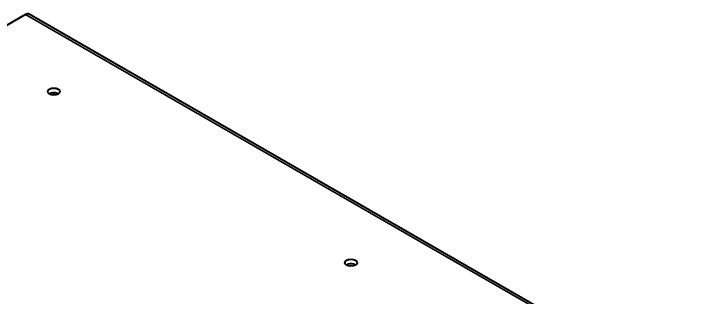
# Model space of a CAD drawing. Header units: millimetres. Extents: x 0 to 1188, y 0 to 840.
# Drawn here: x 984.8 to 1055.8, y 739.9 to 769.6 of the extents above; entities that cross this region are included whole.
import ezdxf

# ---------------------------------------------------------------- set-up
doc = ezdxf.new("R2010")
doc.units = ezdxf.units.MM
doc.header["$LTSCALE"] = 2
doc.layers.add('가시적인 것(ISO)', color=3, linetype='Continuous', lineweight=40)
doc.layers.add('가시적인 좁은 것(ISO)', color=3, linetype='Continuous', lineweight=35)

msp = doc.modelspace()

# ---------------------------------------------------------------- linework, layer by layer
at = {"layer": '가시적인 것(ISO)'}
for p, q in [((986.06, 769.515), (932.603, 738.731)), ((1117.132, 694.305), (986.459, 769.554))]:
    msp.add_line(p, q, dxfattribs=at)
for centre, major_axis, ratio, start_param, end_param in [((986.06, 768.861), (0.399, 0.693), 0.578093, 0, 0.783464), ((989.03, 760.962), (-0.64, 0), 0.575862, 3.869731, 5.555047), ((988.096, 760.986), (0.798, -1.387), 0.578093, 1.317357, 1.486283), ((1020.142, 743.046), (-0.64, 0), 0.575862, 3.869731, 5.555047)]:
    msp.add_ellipse(centre, major_axis=major_axis, ratio=ratio, start_param=start_param, end_param=end_param, dxfattribs=at)
for centre in [(989.03, 761.453), (1020.142, 743.536)]:
    msp.add_ellipse(centre, major_axis=(0.64, 0), ratio=0.575862, dxfattribs=at)
at = {"layer": '가시적인 좁은 것(ISO)'}
msp.add_line((1116.733, 694.265), (986.06, 769.515), dxfattribs=at)

doc.saveas('drawing.dxf')
